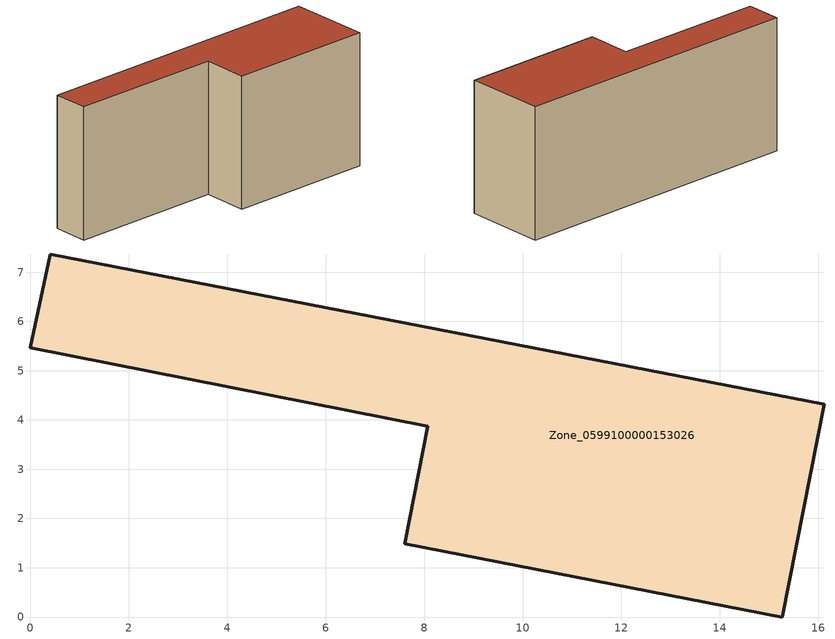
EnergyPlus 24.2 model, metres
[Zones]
Zone_0599100000153026
 floor ground (C_G): 0.4,7.37 16.12,4.32 15.27,0 7.6,1.49 8.07,3.87 0,5.47 z0
 wall outside (C_F): 16.12,4.32 0.4,7.37 0,5.47 8.07,3.87 7.6,1.49 15.27,0 16.12,4.32 z0:7.09
 roof outside (C_R): 15.27,0 16.12,4.32 0.4,7.37 0,5.47 8.07,3.87 7.6,1.49 z7.09
[BUILDING]
Pand.0599100000153026: North Axis=0; Terrain=City; Loads Convergence Tolerance Value=0.04; Temperature Convergence Tolerance Value=0.4; Solar Distribution=FullExterior; Maximum Number of Warmup Days=25; Minimum Number of Warmup Days=1
[Site:Location]
Rotterdam.The.Hague.AP_ZH_NLD Design_Conditions: Latitude=51.96; Longitude=4.45; Time Zone=1; Elevation=-4.5
[SITE:GROUNDTEMPERATURE:BUILDINGSURFACE]
18, 18, 18, 18, 18, 18, 18, 18, 18, 18, 18, 18
[MATERIAL] Thermal Absorptance=0.9; Solar Absorptance=0.7; Visible Absorptance=0.7
Name | Roughness | Thickness | Conductivity | Density | Specific Heat
G.TI.1946 | MediumSmooth | 0.15 | 1 | 540 | 1210
F.TI.1946 | Rough | 0.3 | 0.857143 | 1920 | 840
R.TI.1946 | MediumRough | 0.2 | 0.1 | 1500 | 1000
[CONSTRUCTION]
C_G: G.TI.1946
C_F: F.TI.1946
C_R: R.TI.1946
[ZONE]
Zone_0599100000153026: Type=1; Multiplier=1; Ceiling Height=Autocalculate; Volume=Autocalculate; Floor Area=autocalculate; Part of Total Floor Area=Yes
[ZONEINFILTRATION:DESIGNFLOWRATE]
Infil_Zone_0599100000153026: Zone or ZoneList or Space or SpaceList=Zone_0599100000153026; Schedule=AlwaysOn; Design Flow Rate Calculation Method=Flow/Area; Flow Rate per Floor Area=0.003; Constant Term Coefficient=1; Temperature Term Coefficient=0; Velocity Term Coefficient=0; Velocity Squared Term Coefficient=0
[HVACTEMPLATE:ZONE:IDEALLOADSAIRSYSTEM]
Zone_0599100000153026: Maximum Heating Supply Air Temperature=50; Minimum Cooling Supply Air Temperature=13; Maximum Heating Supply Air Humidity Ratio=0.0156; Minimum Cooling Supply Air Humidity Ratio=0.0077; Heating Limit=NoLimit; Cooling Limit=NoLimit; Dehumidification Control Type=ConstantSensibleHeatRatio; Cooling Sensible Heat Ratio=0.7; Dehumidification Setpoint=60; Humidification Control Type=None; Humidification Setpoint=30; Outdoor Air Method=None; Outdoor Air Flow Rate per Person=0.00944; Outdoor Air Flow Rate per Zone Floor Area=0; Outdoor Air Flow Rate per Zone=0; Demand Controlled Ventilation Type=None; Outdoor Air Economizer Type=NoEconomizer; Heat Recovery Type=None; Sensible Heat Recovery Effectiveness=0.7; Latent Heat Recovery Effectiveness=0.65
[ZONECONTROL:THERMOSTAT]
ThermostatControl_Zone_0599100000153026: Zone or ZoneList=Zone_0599100000153026; Control Type Schedule=DualSetpointControlType; Control 1=Thermostat_Zone_0599100000153026; Temperature Difference Between Cutout And Setpoint=0
[THERMOSTATSETPOINT:DUALSETPOINT]
Thermostat_Zone_0599100000153026: Heating Setpoint Temperature Schedule=HeatingSetpoint_Zone_0599100000153026; Cooling Setpoint Temperature Schedule=CoolingSetpoint_Zone_0599100000153026
[SCHEDULE:COMPACT]
HeatingSetpoint_Zone_0599100000153026: Through: 12/31, For: AllDays, Until: 24:00, 21
CoolingSetpoint_Zone_0599100000153026: Through: 12/31, For: AllDays, Until: 24:00, 24
DualSetpointControlType: Through: 12/31, For: AllDays, Until: 24:00, 4
AlwaysOn: Through: 12/31, For: AllDays, Until: 24:00, 1
